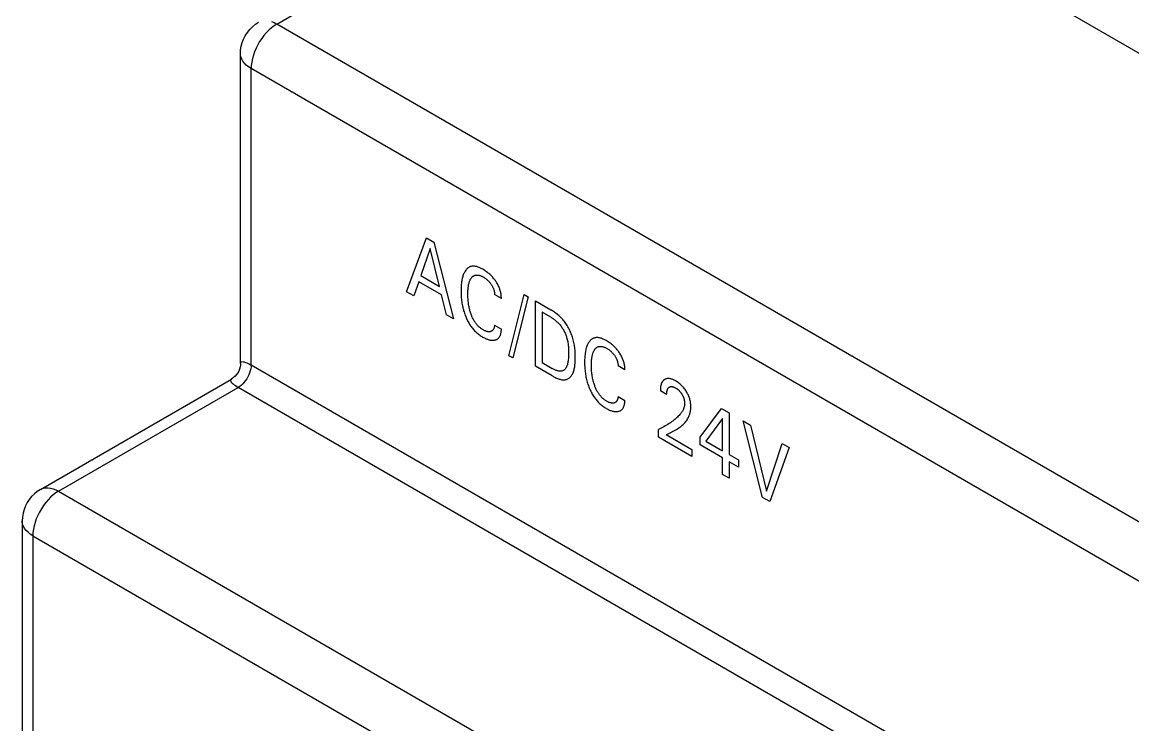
# Model space of a CAD drawing. Extents: x 0 to 420, y 0 to 297.
# Drawn here: x 164.56 to 195.14, y 177.82 to 197.16 of the extents above; entities that cross this region are included whole.
import ezdxf

# ---------------------------------------------------------------- set-up
doc = ezdxf.new("R2010")
doc.units = 0
doc.header["$LTSCALE"] = 23.1
doc.layers.add('40000_ISO', color=7, linetype='CONTINUOUS')

msp = doc.modelspace()

# ---------------------------------------------------------------- linework, layer by layer
at = {"layer": '40000_ISO', "color": 7, "linetype": 'CONTINUOUS'}
for p, q in [((171.572, 197.107), (182.744, 203.557)), ((231.888, 175.184), (182.744, 203.557)), ((170.761, 196.875), (170.827, 196.958)), ((170.827, 196.958), (170.902, 197.033)), ((170.902, 197.033), (170.985, 197.1)), ((170.985, 197.1), (171.072, 197.156)), ((171.354, 196.941), (171.284, 196.87)), ((171.425, 197.004), (171.354, 196.941)), ((171.425, 197.174), (171.498, 197.145)), ((171.498, 197.059), (171.425, 197.004)), ((171.498, 197.145), (171.572, 197.107)), ((171.572, 197.107), (171.498, 197.059)), ((220.716, 168.734), (171.572, 197.107)), ((170.62, 196.595), (170.656, 196.692)), ((170.656, 196.692), (170.704, 196.786)), ((170.704, 196.786), (170.761, 196.875)), ((171.156, 196.711), (171.099, 196.624)), ((171.218, 196.793), (171.156, 196.711)), ((171.284, 196.87), (171.218, 196.793)), ((170.572, 196.29), (170.577, 196.392)), ((170.577, 196.392), (170.593, 196.494)), ((170.593, 196.494), (170.62, 196.595)), ((170.96, 196.345), (170.926, 196.249)), ((171, 196.44), (170.96, 196.345)), ((171.047, 196.533), (171, 196.44)), ((171.099, 196.624), (171.047, 196.533)), ((170.573, 196.26), (170.572, 196.29)), ((170.572, 187.765), (170.572, 196.29)), ((170.584, 196.2), (170.573, 196.26)), ((170.606, 196.141), (170.584, 196.2)), ((170.638, 196.083), (170.606, 196.141)), ((170.681, 196.028), (170.638, 196.083)), ((170.733, 195.976), (170.681, 196.028)), ((170.88, 196.061), (170.869, 195.969)), ((170.9, 196.154), (170.88, 196.061)), ((170.926, 196.249), (170.9, 196.154)), ((170.795, 195.927), (170.733, 195.976)), ((170.865, 195.882), (170.795, 195.927)), ((170.869, 195.969), (170.865, 195.882)), ((170.865, 187.717), (170.865, 195.882)), ((220.009, 167.509), (170.865, 195.882)), ((175.143, 189.738), (175.692, 191.217)), ((175.692, 191.217), (175.893, 191.101)), ((175.793, 190.927), (175.537, 190.182)), ((176.05, 189.886), (175.793, 190.927)), ((175.893, 191.101), (176.442, 188.988)), ((176.717, 190.227), (176.708, 190.205)), ((176.727, 190.249), (176.717, 190.227)), ((176.737, 190.27), (176.727, 190.249)), ((176.748, 190.289), (176.737, 190.27)), ((176.76, 190.308), (176.748, 190.289)), ((176.773, 190.327), (176.76, 190.308)), ((176.786, 190.344), (176.773, 190.327)), ((176.799, 190.358), (176.786, 190.344)), ((176.812, 190.371), (176.799, 190.358)), ((176.826, 190.383), (176.812, 190.371)), ((176.841, 190.395), (176.826, 190.383)), ((176.856, 190.405), (176.841, 190.395)), ((176.872, 190.414), (176.856, 190.405)), ((176.889, 190.422), (176.872, 190.414)), ((176.907, 190.428), (176.889, 190.422)), ((176.924, 190.433), (176.907, 190.428)), ((176.942, 190.437), (176.924, 190.433)), ((176.96, 190.439), (176.942, 190.437)), ((176.979, 190.44), (176.96, 190.439)), ((176.999, 190.44), (176.979, 190.44)), ((177.019, 190.439), (176.999, 190.44)), ((177.039, 190.436), (177.019, 190.439)), ((177.059, 190.433), (177.039, 190.436)), ((177.079, 190.428), (177.059, 190.433)), ((177.099, 190.422), (177.079, 190.428)), ((177.12, 190.415), (177.099, 190.422)), ((177.14, 190.408), (177.12, 190.415)), ((177.161, 190.399), (177.14, 190.408)), ((177.182, 190.389), (177.161, 190.399)), ((177.202, 190.379), (177.182, 190.389)), ((177.223, 190.368), (177.202, 190.379)), ((177.244, 190.357), (177.223, 190.368)), ((177.27, 190.341), (177.244, 190.357)), ((177.297, 190.324), (177.27, 190.341)), ((177.323, 190.307), (177.297, 190.324)), ((177.349, 190.288), (177.323, 190.307)), ((177.375, 190.268), (177.349, 190.288)), ((177.395, 190.253), (177.375, 190.268)), ((177.414, 190.236), (177.395, 190.253)), ((177.434, 190.219), (177.414, 190.236)), ((177.453, 190.201), (177.434, 190.219)), ((175.479, 190.012), (175.346, 189.621)), ((176.108, 189.649), (175.479, 190.012)), ((175.537, 190.182), (176.05, 189.886)), ((176.653, 189.941), (176.651, 189.906)), ((176.657, 189.976), (176.653, 189.941)), ((176.661, 190.01), (176.657, 189.976)), ((176.666, 190.04), (176.661, 190.01)), ((176.671, 190.069), (176.666, 190.04)), ((176.677, 190.098), (176.671, 190.069)), ((176.684, 190.126), (176.677, 190.098)), ((176.691, 190.153), (176.684, 190.126)), ((176.699, 190.179), (176.691, 190.153)), ((176.708, 190.205), (176.699, 190.179)), ((176.847, 189.89), (176.851, 189.911)), ((176.851, 189.911), (176.855, 189.933)), ((176.855, 189.933), (176.859, 189.954)), ((176.859, 189.954), (176.865, 189.974)), ((176.865, 189.974), (176.87, 189.994)), ((176.87, 189.994), (176.876, 190.014)), ((176.876, 190.014), (176.882, 190.028)), ((176.882, 190.028), (176.887, 190.043)), ((176.887, 190.043), (176.893, 190.057)), ((176.893, 190.057), (176.9, 190.07)), ((176.9, 190.07), (176.907, 190.083)), ((176.907, 190.083), (176.914, 190.096)), ((176.914, 190.096), (176.922, 190.108)), ((176.922, 190.108), (176.93, 190.119)), ((176.93, 190.119), (176.938, 190.129)), ((176.938, 190.129), (176.947, 190.138)), ((176.947, 190.138), (176.955, 190.147)), ((176.955, 190.147), (176.964, 190.156)), ((176.964, 190.156), (176.974, 190.163)), ((176.974, 190.163), (176.984, 190.17)), ((176.984, 190.17), (176.994, 190.176)), ((176.994, 190.176), (177.005, 190.182)), ((177.005, 190.182), (177.017, 190.187)), ((177.017, 190.187), (177.028, 190.19)), ((177.028, 190.19), (177.039, 190.193)), ((177.039, 190.193), (177.051, 190.195)), ((177.051, 190.195), (177.063, 190.197)), ((177.063, 190.197), (177.075, 190.198)), ((177.075, 190.198), (177.088, 190.198)), ((177.088, 190.198), (177.101, 190.197)), ((177.101, 190.197), (177.114, 190.195)), ((177.114, 190.195), (177.127, 190.193)), ((177.127, 190.193), (177.142, 190.19)), ((177.142, 190.19), (177.157, 190.186)), ((177.157, 190.186), (177.172, 190.181)), ((177.172, 190.181), (177.187, 190.175)), ((177.187, 190.175), (177.202, 190.169)), ((177.202, 190.169), (177.217, 190.162)), ((177.217, 190.162), (177.232, 190.155)), ((177.232, 190.155), (177.248, 190.147)), ((177.248, 190.147), (177.263, 190.138)), ((177.263, 190.138), (177.279, 190.129)), ((177.279, 190.129), (177.294, 190.119)), ((177.294, 190.119), (177.309, 190.109)), ((177.309, 190.109), (177.325, 190.098)), ((177.325, 190.098), (177.34, 190.086)), ((177.34, 190.086), (177.354, 190.075)), ((177.354, 190.075), (177.368, 190.063)), ((177.368, 190.063), (177.382, 190.05)), ((177.382, 190.05), (177.395, 190.037)), ((177.395, 190.037), (177.408, 190.024)), ((177.408, 190.024), (177.421, 190.01)), ((177.421, 190.01), (177.433, 189.996)), ((177.433, 189.996), (177.445, 189.982)), ((177.445, 189.982), (177.457, 189.967)), ((177.472, 190.183), (177.453, 190.201)), ((177.457, 189.967), (177.468, 189.951)), ((177.468, 189.951), (177.477, 189.938)), ((177.491, 190.164), (177.472, 190.183)), ((177.477, 189.938), (177.485, 189.925)), ((177.485, 189.925), (177.494, 189.912)), ((177.508, 190.145), (177.491, 190.164)), ((177.494, 189.912), (177.502, 189.899)), ((177.525, 190.126), (177.508, 190.145)), ((177.542, 190.106), (177.525, 190.126)), ((177.558, 190.086), (177.542, 190.106)), ((177.574, 190.065), (177.558, 190.086)), ((177.59, 190.044), (177.574, 190.065)), ((177.605, 190.022), (177.59, 190.044)), ((177.619, 190), (177.605, 190.022)), ((177.633, 189.978), (177.619, 190)), ((177.646, 189.955), (177.633, 189.978)), ((177.659, 189.932), (177.646, 189.955)), ((177.671, 189.909), (177.659, 189.932)), ((177.682, 189.886), (177.671, 189.909)), ((175.346, 189.621), (175.143, 189.738)), ((176.243, 189.103), (176.108, 189.649)), ((176.647, 189.834), (176.646, 189.797)), ((176.646, 189.797), (176.646, 189.76)), ((176.646, 189.76), (176.646, 189.723)), ((176.646, 189.723), (176.647, 189.685)), ((176.648, 189.87), (176.647, 189.834)), ((176.647, 189.685), (176.648, 189.648)), ((176.651, 189.906), (176.648, 189.87)), ((176.648, 189.648), (176.651, 189.61)), ((176.651, 189.61), (176.653, 189.571)), ((176.834, 189.712), (176.835, 189.742)), ((176.834, 189.681), (176.834, 189.712)), ((176.834, 189.648), (176.834, 189.681)), ((176.834, 189.614), (176.834, 189.648)), ((176.836, 189.58), (176.834, 189.614)), ((176.835, 189.742), (176.836, 189.772)), ((176.836, 189.772), (176.838, 189.802)), ((176.838, 189.802), (176.84, 189.832)), ((176.84, 189.832), (176.842, 189.85)), ((176.842, 189.85), (176.844, 189.868)), ((176.844, 189.868), (176.847, 189.89)), ((177.502, 189.899), (177.509, 189.885)), ((177.509, 189.885), (177.516, 189.871)), ((177.516, 189.871), (177.523, 189.857)), ((177.523, 189.857), (177.529, 189.843)), ((177.529, 189.843), (177.535, 189.829)), ((177.535, 189.829), (177.54, 189.815)), ((177.54, 189.815), (177.545, 189.801)), ((177.545, 189.801), (177.549, 189.787)), ((177.549, 189.787), (177.553, 189.773)), ((177.553, 189.773), (177.556, 189.759)), ((177.556, 189.759), (177.559, 189.744)), ((177.559, 189.744), (177.562, 189.729)), ((177.562, 189.729), (177.564, 189.714)), ((177.564, 189.714), (177.566, 189.7)), ((177.566, 189.7), (177.567, 189.686)), ((177.567, 189.686), (177.567, 189.672)), ((177.567, 189.672), (177.567, 189.658)), ((177.755, 189.55), (177.567, 189.658)), ((177.692, 189.862), (177.682, 189.886)), ((177.701, 189.839), (177.692, 189.862)), ((177.71, 189.815), (177.701, 189.839)), ((177.718, 189.792), (177.71, 189.815)), ((177.725, 189.768), (177.718, 189.792)), ((177.731, 189.745), (177.725, 189.768)), ((177.737, 189.721), (177.731, 189.745)), ((177.742, 189.696), (177.737, 189.721)), ((177.746, 189.67), (177.742, 189.696)), ((177.75, 189.645), (177.746, 189.67)), ((177.753, 189.621), (177.75, 189.645)), ((177.754, 189.597), (177.753, 189.621)), ((177.959, 187.977), (178.385, 189.662)), ((178.385, 189.662), (178.493, 189.6)), ((176.653, 189.571), (176.657, 189.532)), ((176.657, 189.532), (176.661, 189.493)), ((176.661, 189.493), (176.666, 189.459)), ((176.666, 189.459), (176.671, 189.424)), ((176.671, 189.424), (176.677, 189.389)), ((176.677, 189.389), (176.684, 189.354)), ((176.684, 189.354), (176.691, 189.318)), ((176.691, 189.318), (176.699, 189.283)), ((176.838, 189.546), (176.836, 189.58)), ((176.84, 189.511), (176.838, 189.546)), ((176.843, 189.476), (176.84, 189.511)), ((176.847, 189.445), (176.843, 189.476)), ((176.851, 189.414), (176.847, 189.445)), ((176.855, 189.383), (176.851, 189.414)), ((176.861, 189.352), (176.855, 189.383)), ((176.866, 189.32), (176.861, 189.352)), ((176.873, 189.288), (176.866, 189.32)), ((177.755, 189.573), (177.754, 189.597)), ((177.755, 189.55), (177.755, 189.573)), ((178.493, 189.6), (178.067, 187.915)), ((178.694, 187.688), (178.694, 189.484)), ((178.694, 189.484), (179.118, 189.239)), ((176.442, 188.988), (176.243, 189.103)), ((176.699, 189.283), (176.709, 189.247)), ((176.709, 189.247), (176.717, 189.215)), ((176.717, 189.215), (176.727, 189.182)), ((176.727, 189.182), (176.737, 189.15)), ((176.737, 189.15), (176.749, 189.117)), ((176.749, 189.117), (176.761, 189.085)), ((176.761, 189.085), (176.773, 189.053)), ((176.773, 189.053), (176.787, 189.02)), ((176.787, 189.02), (176.8, 188.992)), ((176.8, 188.992), (176.813, 188.964)), ((176.879, 189.264), (176.873, 189.288)), ((176.885, 189.239), (176.879, 189.264)), ((176.891, 189.215), (176.885, 189.239)), ((176.898, 189.19), (176.891, 189.215)), ((176.906, 189.166), (176.898, 189.19)), ((176.914, 189.141), (176.906, 189.166)), ((176.923, 189.116), (176.914, 189.141)), ((176.93, 189.096), (176.923, 189.116)), ((176.938, 189.075), (176.93, 189.096)), ((176.947, 189.055), (176.938, 189.075)), ((176.956, 189.035), (176.947, 189.055)), ((176.965, 189.015), (176.956, 189.035)), ((176.975, 188.995), (176.965, 189.015)), ((176.985, 188.975), (176.975, 188.995)), ((178.877, 189.175), (178.877, 187.786)), ((179.118, 189.036), (178.877, 189.175)), ((179.142, 189.225), (179.118, 189.239)), ((179.118, 189.036), (179.136, 189.025)), ((179.136, 189.025), (179.155, 189.013)), ((179.166, 189.21), (179.142, 189.225)), ((179.155, 189.013), (179.174, 189.001)), ((179.19, 189.195), (179.166, 189.21)), ((179.174, 189.001), (179.193, 188.988)), ((179.215, 189.178), (179.19, 189.195)), ((179.239, 189.161), (179.215, 189.178)), ((179.263, 189.143), (179.239, 189.161)), ((179.288, 189.125), (179.263, 189.143)), ((179.312, 189.105), (179.288, 189.125)), ((179.335, 189.085), (179.312, 189.105)), ((179.359, 189.064), (179.335, 189.085)), ((179.382, 189.042), (179.359, 189.064)), ((179.405, 189.02), (179.382, 189.042)), ((179.427, 188.996), (179.405, 189.02)), ((179.449, 188.972), (179.427, 188.996)), ((176.813, 188.964), (176.827, 188.936)), ((176.827, 188.936), (176.842, 188.909)), ((176.842, 188.909), (176.857, 188.881)), ((176.857, 188.881), (176.873, 188.855)), ((176.873, 188.855), (176.89, 188.828)), ((176.89, 188.828), (176.907, 188.803)), ((176.907, 188.803), (176.924, 188.778)), ((176.924, 188.778), (176.942, 188.754)), ((176.942, 188.754), (176.961, 188.731)), ((176.961, 188.731), (176.98, 188.708)), ((176.98, 188.708), (176.999, 188.686)), ((176.996, 188.955), (176.985, 188.975)), ((177.008, 188.936), (176.996, 188.955)), ((176.999, 188.686), (177.019, 188.665)), ((177.02, 188.916), (177.008, 188.936)), ((177.033, 188.897), (177.02, 188.916)), ((177.046, 188.878), (177.033, 188.897)), ((177.06, 188.86), (177.046, 188.878)), ((177.074, 188.842), (177.06, 188.86)), ((177.088, 188.825), (177.074, 188.842)), ((177.103, 188.809), (177.088, 188.825)), ((177.118, 188.793), (177.103, 188.809)), ((177.133, 188.779), (177.118, 188.793)), ((177.148, 188.765), (177.133, 188.779)), ((177.163, 188.752), (177.148, 188.765)), ((177.178, 188.74), (177.163, 188.752)), ((177.193, 188.728), (177.178, 188.74)), ((177.208, 188.717), (177.193, 188.728)), ((177.224, 188.707), (177.208, 188.717)), ((177.239, 188.697), (177.224, 188.707)), ((177.254, 188.688), (177.239, 188.697)), ((177.27, 188.679), (177.254, 188.688)), ((177.527, 188.688), (177.52, 188.68)), ((177.533, 188.698), (177.527, 188.688)), ((177.539, 188.708), (177.533, 188.698)), ((177.544, 188.718), (177.539, 188.708)), ((177.549, 188.73), (177.544, 188.718)), ((177.554, 188.742), (177.549, 188.73)), ((177.558, 188.756), (177.554, 188.742)), ((177.561, 188.77), (177.558, 188.756)), ((177.564, 188.784), (177.561, 188.77)), ((177.566, 188.799), (177.564, 188.784)), ((177.567, 188.814), (177.566, 188.799)), ((177.567, 188.814), (177.755, 188.706)), ((177.755, 188.684), (177.755, 188.706)), ((179.193, 188.988), (179.212, 188.974)), ((179.212, 188.974), (179.231, 188.96)), ((179.231, 188.96), (179.25, 188.945)), ((179.25, 188.945), (179.268, 188.93)), ((179.268, 188.93), (179.287, 188.913)), ((179.287, 188.913), (179.305, 188.897)), ((179.305, 188.897), (179.323, 188.879)), ((179.323, 188.879), (179.34, 188.861)), ((179.34, 188.861), (179.357, 188.842)), ((179.357, 188.842), (179.374, 188.822)), ((179.374, 188.822), (179.39, 188.802)), ((179.39, 188.802), (179.405, 188.782)), ((179.405, 188.782), (179.42, 188.76)), ((179.42, 188.76), (179.434, 188.739)), ((179.434, 188.739), (179.448, 188.716)), ((179.448, 188.716), (179.461, 188.694)), ((179.471, 188.947), (179.449, 188.972)), ((179.461, 188.694), (179.474, 188.671)), ((179.492, 188.921), (179.471, 188.947)), ((179.513, 188.893), (179.492, 188.921)), ((179.533, 188.864), (179.513, 188.893)), ((179.552, 188.835), (179.533, 188.864)), ((179.571, 188.805), (179.552, 188.835)), ((179.589, 188.774), (179.571, 188.805)), ((179.607, 188.743), (179.589, 188.774)), ((179.623, 188.711), (179.607, 188.743)), ((179.639, 188.679), (179.623, 188.711)), ((177.019, 188.665), (177.039, 188.645)), ((177.039, 188.645), (177.059, 188.625)), ((177.059, 188.625), (177.082, 188.605)), ((177.082, 188.605), (177.105, 188.586)), ((177.105, 188.586), (177.128, 188.567)), ((177.128, 188.567), (177.151, 188.55)), ((177.151, 188.55), (177.174, 188.533)), ((177.174, 188.533), (177.197, 188.518)), ((177.197, 188.518), (177.221, 188.503)), ((177.221, 188.503), (177.244, 188.489)), ((177.244, 188.489), (177.265, 188.477)), ((177.265, 188.477), (177.287, 188.466)), ((177.286, 188.671), (177.27, 188.679)), ((177.301, 188.664), (177.286, 188.671)), ((177.287, 188.466), (177.308, 188.455)), ((177.316, 188.657), (177.301, 188.664)), ((177.308, 188.455), (177.329, 188.445)), ((177.332, 188.651), (177.316, 188.657)), ((177.329, 188.445), (177.351, 188.437)), ((177.346, 188.647), (177.332, 188.651)), ((177.359, 188.643), (177.346, 188.647)), ((177.351, 188.437), (177.372, 188.429)), ((177.373, 188.64), (177.359, 188.643)), ((177.372, 188.429), (177.391, 188.422)), ((177.387, 188.637), (177.373, 188.64)), ((177.4, 188.636), (177.387, 188.637)), ((177.391, 188.422), (177.41, 188.416)), ((177.412, 188.635), (177.4, 188.636)), ((177.41, 188.416), (177.43, 188.411)), ((177.425, 188.635), (177.412, 188.635)), ((177.437, 188.636), (177.425, 188.635)), ((177.43, 188.411), (177.448, 188.407)), ((177.448, 188.638), (177.437, 188.636)), ((177.459, 188.641), (177.448, 188.638)), ((177.448, 188.407), (177.467, 188.404)), ((177.469, 188.644), (177.459, 188.641)), ((177.467, 188.404), (177.486, 188.402)), ((177.479, 188.648), (177.469, 188.644)), ((177.488, 188.653), (177.479, 188.648)), ((177.486, 188.402), (177.503, 188.401)), ((177.497, 188.659), (177.488, 188.653)), ((177.505, 188.665), (177.497, 188.659)), ((177.503, 188.401), (177.52, 188.401)), ((177.513, 188.672), (177.505, 188.665)), ((177.52, 188.68), (177.513, 188.672)), ((177.52, 188.401), (177.537, 188.402)), ((177.537, 188.402), (177.554, 188.404)), ((177.554, 188.404), (177.57, 188.407)), ((177.57, 188.407), (177.585, 188.41)), ((177.585, 188.41), (177.6, 188.415)), ((177.6, 188.415), (177.614, 188.42)), ((177.614, 188.42), (177.628, 188.427)), ((177.628, 188.427), (177.641, 188.434)), ((177.641, 188.434), (177.654, 188.443)), ((177.654, 188.443), (177.666, 188.452)), ((177.666, 188.452), (177.677, 188.463)), ((177.677, 188.463), (177.687, 188.474)), ((177.687, 188.474), (177.697, 188.487)), ((177.697, 188.487), (177.706, 188.5)), ((177.706, 188.5), (177.714, 188.514)), ((177.714, 188.514), (177.721, 188.529)), ((177.721, 188.529), (177.728, 188.545)), ((177.728, 188.545), (177.734, 188.561)), ((177.734, 188.561), (177.739, 188.58)), ((177.739, 188.58), (177.744, 188.599)), ((177.744, 188.599), (177.748, 188.62)), ((177.748, 188.62), (177.751, 188.64)), ((177.751, 188.64), (177.753, 188.662)), ((177.753, 188.662), (177.755, 188.684)), ((179.474, 188.671), (179.486, 188.647)), ((179.486, 188.647), (179.497, 188.623)), ((179.497, 188.623), (179.508, 188.6)), ((179.508, 188.6), (179.519, 188.576)), ((179.519, 188.576), (179.528, 188.551)), ((179.528, 188.551), (179.537, 188.527)), ((179.537, 188.527), (179.546, 188.503)), ((179.546, 188.503), (179.553, 188.479)), ((179.553, 188.479), (179.562, 188.45)), ((179.562, 188.45), (179.57, 188.421)), ((179.57, 188.421), (179.576, 188.393)), ((179.576, 188.393), (179.582, 188.364)), ((179.654, 188.646), (179.639, 188.679)), ((179.668, 188.614), (179.654, 188.646)), ((179.681, 188.581), (179.668, 188.614)), ((179.694, 188.548), (179.681, 188.581)), ((179.705, 188.516), (179.694, 188.548)), ((179.716, 188.483), (179.705, 188.516)), ((179.727, 188.447), (179.716, 188.483)), ((179.737, 188.41), (179.727, 188.447)), ((179.746, 188.374), (179.737, 188.41)), ((180.188, 188.379), (180.175, 188.362)), ((180.201, 188.394), (180.188, 188.379)), ((180.214, 188.407), (180.201, 188.394)), ((180.228, 188.419), (180.214, 188.407)), ((180.243, 188.431), (180.228, 188.419)), ((180.258, 188.441), (180.243, 188.431)), ((180.274, 188.45), (180.258, 188.441)), ((180.291, 188.458), (180.274, 188.45)), ((180.309, 188.464), (180.291, 188.458)), ((180.326, 188.469), (180.309, 188.464)), ((180.344, 188.473), (180.326, 188.469)), ((180.362, 188.475), (180.344, 188.473)), ((180.381, 188.476), (180.362, 188.475)), ((180.401, 188.476), (180.381, 188.476)), ((180.421, 188.475), (180.401, 188.476)), ((180.441, 188.472), (180.421, 188.475)), ((180.461, 188.468), (180.441, 188.472)), ((180.481, 188.464), (180.461, 188.468)), ((180.501, 188.458), (180.481, 188.464)), ((180.522, 188.451), (180.501, 188.458)), ((180.542, 188.443), (180.522, 188.451)), ((180.563, 188.435), (180.542, 188.443)), ((180.584, 188.425), (180.563, 188.435)), ((180.604, 188.415), (180.584, 188.425)), ((180.625, 188.404), (180.604, 188.415)), ((180.646, 188.393), (180.625, 188.404)), ((180.672, 188.377), (180.646, 188.393)), ((179.582, 188.364), (179.588, 188.336)), ((179.588, 188.336), (179.592, 188.308)), ((179.592, 188.308), (179.596, 188.281)), ((179.596, 188.281), (179.599, 188.253)), ((179.599, 188.253), (179.602, 188.226)), ((179.602, 188.226), (179.604, 188.199)), ((179.604, 188.199), (179.605, 188.172)), ((179.605, 188.172), (179.607, 188.145)), ((179.607, 188.145), (179.607, 188.119)), ((179.607, 188.119), (179.608, 188.092)), ((179.608, 188.092), (179.608, 188.066)), ((179.754, 188.338), (179.746, 188.374)), ((179.761, 188.303), (179.754, 188.338)), ((179.767, 188.267), (179.761, 188.303)), ((179.772, 188.232), (179.767, 188.267)), ((179.777, 188.198), (179.772, 188.232)), ((179.781, 188.163), (179.777, 188.198)), ((179.784, 188.129), (179.781, 188.163)), ((179.786, 188.094), (179.784, 188.129)), ((179.788, 188.06), (179.786, 188.094)), ((180.068, 188.076), (180.063, 188.046)), ((180.073, 188.105), (180.068, 188.076)), ((180.079, 188.134), (180.073, 188.105)), ((180.086, 188.161), (180.079, 188.134)), ((180.093, 188.189), (180.086, 188.161)), ((180.101, 188.215), (180.093, 188.189)), ((180.11, 188.241), (180.101, 188.215)), ((180.119, 188.263), (180.11, 188.241)), ((180.129, 188.285), (180.119, 188.263)), ((180.139, 188.305), (180.129, 188.285)), ((180.15, 188.325), (180.139, 188.305)), ((180.162, 188.344), (180.15, 188.325)), ((180.175, 188.362), (180.162, 188.344)), ((180.284, 188.064), (180.289, 188.079)), ((180.289, 188.079), (180.295, 188.092)), ((180.295, 188.092), (180.302, 188.106)), ((180.302, 188.106), (180.309, 188.119)), ((180.309, 188.119), (180.316, 188.131)), ((180.316, 188.131), (180.324, 188.143)), ((180.324, 188.143), (180.332, 188.155)), ((180.332, 188.155), (180.34, 188.165)), ((180.34, 188.165), (180.349, 188.174)), ((180.349, 188.174), (180.357, 188.183)), ((180.357, 188.183), (180.366, 188.191)), ((180.366, 188.191), (180.376, 188.199)), ((180.376, 188.199), (180.386, 188.206)), ((180.386, 188.206), (180.396, 188.212)), ((180.396, 188.212), (180.407, 188.218)), ((180.407, 188.218), (180.418, 188.223)), ((180.418, 188.223), (180.43, 188.226)), ((180.43, 188.226), (180.441, 188.229)), ((180.441, 188.229), (180.453, 188.231)), ((180.453, 188.231), (180.465, 188.233)), ((180.465, 188.233), (180.477, 188.233)), ((180.477, 188.233), (180.49, 188.233)), ((180.49, 188.233), (180.503, 188.233)), ((180.503, 188.233), (180.516, 188.231)), ((180.516, 188.231), (180.529, 188.229)), ((180.529, 188.229), (180.544, 188.226)), ((180.544, 188.226), (180.559, 188.222)), ((180.559, 188.222), (180.574, 188.217)), ((180.574, 188.217), (180.589, 188.211)), ((180.589, 188.211), (180.604, 188.205)), ((180.604, 188.205), (180.619, 188.198)), ((180.619, 188.198), (180.634, 188.191)), ((180.634, 188.191), (180.65, 188.183)), ((180.65, 188.183), (180.665, 188.174)), ((180.665, 188.174), (180.681, 188.165)), ((180.699, 188.36), (180.672, 188.377)), ((180.681, 188.165), (180.696, 188.155)), ((180.696, 188.155), (180.711, 188.145)), ((180.725, 188.343), (180.699, 188.36)), ((180.711, 188.145), (180.727, 188.134)), ((180.751, 188.324), (180.725, 188.343)), ((180.727, 188.134), (180.742, 188.122)), ((180.742, 188.122), (180.756, 188.111)), ((180.777, 188.304), (180.751, 188.324)), ((180.756, 188.111), (180.77, 188.099)), ((180.77, 188.099), (180.784, 188.086)), ((180.797, 188.289), (180.777, 188.304)), ((180.784, 188.086), (180.797, 188.073)), ((180.816, 188.272), (180.797, 188.289)), ((180.797, 188.073), (180.81, 188.06)), ((180.836, 188.255), (180.816, 188.272)), ((180.855, 188.237), (180.836, 188.255)), ((180.874, 188.219), (180.855, 188.237)), ((180.893, 188.2), (180.874, 188.219)), ((180.91, 188.181), (180.893, 188.2)), ((180.927, 188.162), (180.91, 188.181)), ((180.944, 188.142), (180.927, 188.162)), ((180.96, 188.122), (180.944, 188.142)), ((180.976, 188.101), (180.96, 188.122)), ((180.992, 188.079), (180.976, 188.101)), ((181.007, 188.058), (180.992, 188.079)), ((170.572, 187.766), (170.57, 187.724)), ((170.572, 187.767), (170.573, 187.778)), ((170.573, 187.778), (170.581, 187.798)), ((170.581, 187.798), (170.597, 187.809)), ((170.597, 187.809), (170.619, 187.813)), ((170.619, 187.813), (170.645, 187.811)), ((170.645, 187.811), (170.675, 187.805)), ((170.675, 187.805), (170.708, 187.794)), ((170.708, 187.794), (170.744, 187.779)), ((170.744, 187.779), (170.782, 187.762)), ((178.067, 187.915), (177.959, 187.977)), ((178.877, 187.786), (179.155, 187.625)), ((179.585, 187.784), (179.579, 187.759)), ((179.59, 187.81), (179.585, 187.784)), ((179.594, 187.836), (179.59, 187.81)), ((179.597, 187.863), (179.594, 187.836)), ((179.601, 187.896), (179.597, 187.863)), ((179.603, 187.929), (179.601, 187.896)), ((179.605, 187.963), (179.603, 187.929)), ((179.607, 187.997), (179.605, 187.963)), ((179.608, 188.031), (179.607, 187.997)), ((179.608, 188.066), (179.608, 188.031)), ((179.785, 187.763), (179.787, 187.795)), ((179.787, 187.795), (179.789, 187.828)), ((179.789, 188.027), (179.788, 188.06)), ((179.79, 187.993), (179.789, 188.027)), ((179.789, 187.828), (179.79, 187.86)), ((179.791, 187.96), (179.79, 187.993)), ((179.79, 187.86), (179.791, 187.893)), ((179.791, 187.926), (179.791, 187.96)), ((179.791, 187.893), (179.791, 187.926)), ((180.049, 187.87), (180.048, 187.833)), ((180.048, 187.833), (180.048, 187.796)), ((180.048, 187.796), (180.048, 187.759)), ((180.05, 187.906), (180.049, 187.87)), ((180.053, 187.942), (180.05, 187.906)), ((180.055, 187.977), (180.053, 187.942)), ((180.059, 188.012), (180.055, 187.977)), ((180.063, 188.046), (180.059, 188.012)), ((180.236, 187.748), (180.237, 187.778)), ((180.237, 187.778), (180.238, 187.808)), ((180.238, 187.808), (180.24, 187.838)), ((180.24, 187.838), (180.242, 187.867)), ((180.242, 187.867), (180.244, 187.886)), ((180.244, 187.886), (180.246, 187.904)), ((180.246, 187.904), (180.249, 187.926)), ((180.249, 187.926), (180.253, 187.947)), ((180.253, 187.947), (180.257, 187.969)), ((180.257, 187.969), (180.261, 187.99)), ((180.261, 187.99), (180.267, 188.01)), ((180.267, 188.01), (180.272, 188.03)), ((180.272, 188.03), (180.278, 188.05)), ((180.278, 188.05), (180.284, 188.064)), ((180.81, 188.06), (180.823, 188.046)), ((180.823, 188.046), (180.835, 188.032)), ((180.835, 188.032), (180.847, 188.018)), ((180.847, 188.018), (180.859, 188.003)), ((180.859, 188.003), (180.87, 187.987)), ((180.87, 187.987), (180.879, 187.974)), ((180.879, 187.974), (180.887, 187.961)), ((180.887, 187.961), (180.896, 187.948)), ((180.896, 187.948), (180.904, 187.934)), ((180.904, 187.934), (180.911, 187.921)), ((180.911, 187.921), (180.918, 187.907)), ((180.918, 187.907), (180.925, 187.893)), ((180.925, 187.893), (180.931, 187.879)), ((180.931, 187.879), (180.937, 187.865)), ((180.937, 187.865), (180.942, 187.851)), ((180.942, 187.851), (180.947, 187.837)), ((180.947, 187.837), (180.951, 187.823)), ((180.951, 187.823), (180.955, 187.809)), ((180.955, 187.809), (180.958, 187.795)), ((180.958, 187.795), (180.961, 187.78)), ((180.961, 187.78), (180.964, 187.765)), ((181.021, 188.036), (181.007, 188.058)), ((181.035, 188.014), (181.021, 188.036)), ((181.048, 187.991), (181.035, 188.014)), ((181.061, 187.968), (181.048, 187.991)), ((181.073, 187.945), (181.061, 187.968)), ((181.084, 187.922), (181.073, 187.945)), ((181.094, 187.898), (181.084, 187.922)), ((181.103, 187.875), (181.094, 187.898)), ((181.112, 187.851), (181.103, 187.875)), ((181.12, 187.828), (181.112, 187.851)), ((181.127, 187.804), (181.12, 187.828)), ((181.133, 187.781), (181.127, 187.804)), ((181.139, 187.757), (181.133, 187.781)), ((170.497, 187.504), (170.464, 187.456)), ((170.525, 187.555), (170.497, 187.504)), ((170.547, 187.609), (170.525, 187.555)), ((170.562, 187.666), (170.547, 187.609)), ((170.57, 187.724), (170.562, 187.666)), ((170.782, 187.762), (170.822, 187.741)), ((170.824, 187.504), (170.802, 187.449)), ((170.822, 187.741), (170.865, 187.717)), ((170.842, 187.559), (170.824, 187.504)), ((170.855, 187.613), (170.842, 187.559)), ((170.862, 187.666), (170.855, 187.613)), ((170.865, 187.717), (170.862, 187.666)), ((220.009, 159.344), (170.865, 187.717)), ((179.154, 187.422), (178.694, 187.688)), ((179.174, 187.615), (179.155, 187.625)), ((179.192, 187.605), (179.174, 187.615)), ((179.211, 187.595), (179.192, 187.605)), ((179.23, 187.587), (179.211, 187.595)), ((179.249, 187.579), (179.23, 187.587)), ((179.268, 187.571), (179.249, 187.579)), ((179.286, 187.565), (179.268, 187.571)), ((179.305, 187.56), (179.286, 187.565)), ((179.321, 187.556), (179.305, 187.56)), ((179.336, 187.553), (179.321, 187.556)), ((179.352, 187.551), (179.336, 187.553)), ((179.367, 187.55), (179.352, 187.551)), ((179.382, 187.55), (179.367, 187.55)), ((179.396, 187.55), (179.382, 187.55)), ((179.41, 187.552), (179.396, 187.55)), ((179.424, 187.555), (179.41, 187.552)), ((179.438, 187.559), (179.424, 187.555)), ((179.452, 187.565), (179.438, 187.559)), ((179.466, 187.571), (179.452, 187.565)), ((179.478, 187.579), (179.466, 187.571)), ((179.49, 187.589), (179.478, 187.579)), ((179.502, 187.599), (179.49, 187.589)), ((179.512, 187.61), (179.502, 187.599)), ((179.522, 187.622), (179.512, 187.61)), ((179.53, 187.635), (179.522, 187.622)), ((179.539, 187.649), (179.53, 187.635)), ((179.546, 187.663), (179.539, 187.649)), ((179.553, 187.679), (179.546, 187.663)), ((179.559, 187.694), (179.553, 187.679)), ((179.565, 187.711), (179.559, 187.694)), ((179.573, 187.734), (179.565, 187.711)), ((179.579, 187.759), (179.573, 187.734)), ((179.699, 187.446), (179.71, 187.464)), ((179.71, 187.464), (179.72, 187.483)), ((179.72, 187.483), (179.731, 187.507)), ((179.731, 187.507), (179.741, 187.532)), ((179.741, 187.532), (179.75, 187.558)), ((179.75, 187.558), (179.758, 187.585)), ((179.758, 187.585), (179.764, 187.613)), ((179.764, 187.613), (179.77, 187.642)), ((179.77, 187.642), (179.775, 187.671)), ((179.775, 187.671), (179.779, 187.701)), ((179.779, 187.701), (179.783, 187.732)), ((179.783, 187.732), (179.785, 187.763)), ((180.048, 187.759), (180.049, 187.721)), ((180.049, 187.721), (180.05, 187.684)), ((180.05, 187.684), (180.053, 187.646)), ((180.053, 187.646), (180.055, 187.607)), ((180.055, 187.607), (180.059, 187.568)), ((180.059, 187.568), (180.063, 187.529)), ((180.063, 187.529), (180.068, 187.495)), ((180.068, 187.495), (180.073, 187.46)), ((180.236, 187.717), (180.236, 187.748)), ((180.236, 187.683), (180.236, 187.717)), ((180.236, 187.65), (180.236, 187.683)), ((180.238, 187.616), (180.236, 187.65)), ((180.24, 187.582), (180.238, 187.616)), ((180.242, 187.547), (180.24, 187.582)), ((180.245, 187.512), (180.242, 187.547)), ((180.249, 187.481), (180.245, 187.512)), ((180.253, 187.45), (180.249, 187.481)), ((180.964, 187.765), (180.966, 187.75)), ((180.966, 187.75), (180.968, 187.736)), ((180.968, 187.736), (180.969, 187.722)), ((180.969, 187.722), (180.969, 187.708)), ((180.969, 187.708), (180.969, 187.694)), ((181.157, 187.586), (180.969, 187.694)), ((181.144, 187.732), (181.139, 187.757)), ((181.148, 187.706), (181.144, 187.732)), ((181.152, 187.681), (181.148, 187.706)), ((181.154, 187.657), (181.152, 187.681)), ((181.156, 187.632), (181.154, 187.657)), ((181.157, 187.609), (181.156, 187.632)), ((181.157, 187.586), (181.157, 187.609)), ((165.062, 184.296), (170.323, 187.334)), ((170.3, 187.31), (170.298, 187.291)), ((170.298, 187.291), (170.305, 187.27)), ((170.313, 187.327), (170.3, 187.31)), ((170.305, 187.27), (170.319, 187.248)), ((170.322, 187.333), (170.313, 187.327)), ((170.319, 187.248), (170.34, 187.225)), ((170.334, 187.34), (170.322, 187.333)), ((170.381, 187.374), (170.334, 187.34)), ((170.34, 187.225), (170.366, 187.202)), ((170.366, 187.202), (170.396, 187.178)), ((170.425, 187.412), (170.381, 187.374)), ((170.396, 187.178), (170.431, 187.154)), ((170.464, 187.456), (170.425, 187.412)), ((170.596, 187.165), (170.554, 187.132)), ((170.637, 187.203), (170.596, 187.165)), ((170.676, 187.246), (170.637, 187.203)), ((170.712, 187.293), (170.676, 187.246)), ((170.746, 187.343), (170.712, 187.293)), ((170.776, 187.395), (170.746, 187.343)), ((170.802, 187.449), (170.776, 187.395)), ((179.154, 187.422), (179.178, 187.409)), ((179.178, 187.409), (179.202, 187.395)), ((179.202, 187.395), (179.227, 187.383)), ((179.227, 187.383), (179.252, 187.371)), ((179.252, 187.371), (179.276, 187.36)), ((179.276, 187.36), (179.301, 187.35)), ((179.301, 187.35), (179.325, 187.341)), ((179.325, 187.341), (179.349, 187.333)), ((179.349, 187.333), (179.373, 187.327)), ((179.373, 187.327), (179.397, 187.321)), ((179.397, 187.321), (179.42, 187.317)), ((179.42, 187.317), (179.443, 187.314)), ((179.443, 187.314), (179.465, 187.313)), ((179.465, 187.313), (179.487, 187.313)), ((179.487, 187.313), (179.508, 187.315)), ((179.508, 187.315), (179.527, 187.318)), ((179.527, 187.318), (179.547, 187.323)), ((179.547, 187.323), (179.565, 187.33)), ((179.565, 187.33), (179.583, 187.338)), ((179.583, 187.338), (179.6, 187.347)), ((179.6, 187.347), (179.616, 187.358)), ((179.616, 187.358), (179.632, 187.369)), ((179.632, 187.369), (179.647, 187.382)), ((179.647, 187.382), (179.661, 187.397)), ((179.661, 187.397), (179.675, 187.412)), ((179.675, 187.412), (179.687, 187.428)), ((179.687, 187.428), (179.699, 187.446)), ((180.073, 187.46), (180.079, 187.425)), ((180.079, 187.425), (180.086, 187.39)), ((180.086, 187.39), (180.093, 187.354)), ((180.093, 187.354), (180.101, 187.319)), ((180.101, 187.319), (180.111, 187.283)), ((180.111, 187.283), (180.119, 187.25)), ((180.119, 187.25), (180.129, 187.218)), ((180.129, 187.218), (180.139, 187.186)), ((180.139, 187.186), (180.151, 187.153)), ((180.257, 187.419), (180.253, 187.45)), ((180.263, 187.387), (180.257, 187.419)), ((180.268, 187.356), (180.263, 187.387)), ((180.275, 187.324), (180.268, 187.356)), ((180.281, 187.3), (180.275, 187.324)), ((180.287, 187.275), (180.281, 187.3)), ((180.293, 187.251), (180.287, 187.275)), ((180.3, 187.226), (180.293, 187.251)), ((180.308, 187.202), (180.3, 187.226)), ((180.316, 187.177), (180.308, 187.202)), ((180.325, 187.152), (180.316, 187.177)), ((182.147, 187.156), (182.145, 187.144)), ((182.149, 187.166), (182.147, 187.156)), ((182.152, 187.176), (182.149, 187.166)), ((182.155, 187.185), (182.152, 187.176)), ((182.157, 187.194), (182.155, 187.185)), ((182.16, 187.203), (182.157, 187.194)), ((182.164, 187.212), (182.16, 187.203)), ((182.167, 187.221), (182.164, 187.212)), ((182.171, 187.229), (182.167, 187.221)), ((182.175, 187.237), (182.171, 187.229)), ((182.179, 187.245), (182.175, 187.237)), ((182.183, 187.253), (182.179, 187.245)), ((182.188, 187.26), (182.183, 187.253)), ((182.193, 187.268), (182.188, 187.26)), ((182.198, 187.275), (182.193, 187.268)), ((182.203, 187.282), (182.198, 187.275)), ((182.209, 187.288), (182.203, 187.282)), ((182.215, 187.294), (182.209, 187.288)), ((182.221, 187.3), (182.215, 187.294)), ((182.228, 187.306), (182.221, 187.3)), ((182.234, 187.311), (182.228, 187.306)), ((182.241, 187.316), (182.234, 187.311)), ((182.248, 187.321), (182.241, 187.316)), ((182.255, 187.325), (182.248, 187.321)), ((182.263, 187.329), (182.255, 187.325)), ((182.27, 187.333), (182.263, 187.329)), ((182.286, 187.339), (182.27, 187.333)), ((182.303, 187.344), (182.286, 187.339)), ((182.321, 187.347), (182.303, 187.344)), ((182.339, 187.349), (182.321, 187.347)), ((182.355, 187.349), (182.339, 187.349)), ((182.371, 187.348), (182.355, 187.349)), ((182.387, 187.346), (182.371, 187.348)), ((182.404, 187.343), (182.387, 187.346)), ((182.421, 187.339), (182.404, 187.343)), ((182.438, 187.334), (182.421, 187.339)), ((182.457, 187.328), (182.438, 187.334)), ((182.476, 187.321), (182.457, 187.328)), ((182.496, 187.312), (182.476, 187.321)), ((182.515, 187.303), (182.496, 187.312)), ((182.534, 187.293), (182.515, 187.303)), ((182.554, 187.282), (182.534, 187.293)), ((182.576, 187.269), (182.554, 187.282)), ((182.599, 187.254), (182.576, 187.269)), ((182.622, 187.239), (182.599, 187.254)), ((182.644, 187.222), (182.622, 187.239)), ((182.666, 187.205), (182.644, 187.222)), ((182.687, 187.187), (182.666, 187.205)), ((182.706, 187.169), (182.687, 187.187)), ((182.726, 187.151), (182.706, 187.169)), ((165.562, 184.247), (170.511, 187.104)), ((170.431, 187.154), (170.469, 187.13)), ((170.469, 187.13), (170.511, 187.104)), ((170.554, 187.132), (170.511, 187.104)), ((219.656, 158.732), (170.511, 187.104)), ((180.151, 187.153), (180.163, 187.121)), ((180.163, 187.121), (180.175, 187.088)), ((180.175, 187.088), (180.189, 187.056)), ((180.189, 187.056), (180.202, 187.028)), ((180.202, 187.028), (180.215, 187)), ((180.215, 187), (180.229, 186.972)), ((180.229, 186.972), (180.244, 186.945)), ((180.244, 186.945), (180.259, 186.917)), ((180.259, 186.917), (180.275, 186.891)), ((180.275, 186.891), (180.292, 186.864)), ((180.292, 186.864), (180.309, 186.838)), ((180.332, 187.132), (180.325, 187.152)), ((180.34, 187.111), (180.332, 187.132)), ((180.349, 187.091), (180.34, 187.111)), ((180.358, 187.071), (180.349, 187.091)), ((180.367, 187.05), (180.358, 187.071)), ((180.377, 187.03), (180.367, 187.05)), ((180.387, 187.011), (180.377, 187.03)), ((180.398, 186.991), (180.387, 187.011)), ((180.41, 186.972), (180.398, 186.991)), ((180.422, 186.952), (180.41, 186.972)), ((180.435, 186.933), (180.422, 186.952)), ((180.448, 186.914), (180.435, 186.933)), ((180.462, 186.896), (180.448, 186.914)), ((180.476, 186.878), (180.462, 186.896)), ((180.49, 186.861), (180.476, 186.878)), ((180.505, 186.845), (180.49, 186.861)), ((180.969, 186.85), (180.968, 186.835)), ((180.969, 186.85), (181.157, 186.742)), ((182.135, 187.054), (182.134, 187.04)), ((182.134, 187.04), (182.134, 187.027)), ((182.134, 187.027), (182.134, 187.013)), ((182.307, 186.913), (182.134, 187.013)), ((182.136, 187.08), (182.135, 187.067)), ((182.135, 187.067), (182.135, 187.054)), ((182.137, 187.093), (182.136, 187.08)), ((182.139, 187.106), (182.137, 187.093)), ((182.141, 187.119), (182.139, 187.106)), ((182.142, 187.132), (182.141, 187.119)), ((182.145, 187.144), (182.142, 187.132)), ((182.307, 186.926), (182.308, 186.939)), ((182.307, 186.913), (182.307, 186.926)), ((182.308, 186.951), (182.31, 186.964)), ((182.308, 186.939), (182.308, 186.951)), ((182.31, 186.964), (182.311, 186.976)), ((182.311, 186.976), (182.313, 186.988)), ((182.313, 186.988), (182.315, 187)), ((182.315, 187), (182.317, 187.01)), ((182.317, 187.01), (182.32, 187.02)), ((182.32, 187.02), (182.322, 187.03)), ((182.322, 187.03), (182.326, 187.039)), ((182.326, 187.039), (182.329, 187.048)), ((182.329, 187.048), (182.333, 187.056)), ((182.333, 187.056), (182.337, 187.065)), ((182.337, 187.065), (182.342, 187.072)), ((182.342, 187.072), (182.347, 187.079)), ((182.347, 187.079), (182.352, 187.085)), ((182.352, 187.085), (182.357, 187.091)), ((182.357, 187.091), (182.363, 187.097)), ((182.363, 187.097), (182.369, 187.102)), ((182.369, 187.102), (182.375, 187.107)), ((182.375, 187.107), (182.381, 187.111)), ((182.381, 187.111), (182.388, 187.114)), ((182.388, 187.114), (182.395, 187.118)), ((182.395, 187.118), (182.402, 187.12)), ((182.402, 187.12), (182.41, 187.122)), ((182.41, 187.122), (182.417, 187.124)), ((182.417, 187.124), (182.425, 187.125)), ((182.425, 187.125), (182.433, 187.126)), ((182.433, 187.126), (182.441, 187.126)), ((182.441, 187.126), (182.45, 187.126)), ((182.45, 187.126), (182.458, 187.125)), ((182.458, 187.125), (182.467, 187.123)), ((182.467, 187.123), (182.476, 187.122)), ((182.476, 187.122), (182.485, 187.119)), ((182.485, 187.119), (182.494, 187.116)), ((182.494, 187.116), (182.504, 187.113)), ((182.504, 187.113), (182.514, 187.109)), ((182.514, 187.109), (182.524, 187.104)), ((182.524, 187.104), (182.534, 187.1)), ((182.534, 187.1), (182.544, 187.094)), ((182.544, 187.094), (182.554, 187.089)), ((182.554, 187.089), (182.563, 187.083)), ((182.563, 187.083), (182.573, 187.077)), ((182.573, 187.077), (182.583, 187.071)), ((182.583, 187.071), (182.592, 187.064)), ((182.592, 187.064), (182.602, 187.057)), ((182.602, 187.057), (182.612, 187.05)), ((182.612, 187.05), (182.621, 187.042)), ((182.621, 187.042), (182.63, 187.034)), ((182.63, 187.034), (182.638, 187.027)), ((182.638, 187.027), (182.647, 187.019)), ((182.647, 187.019), (182.655, 187.011)), ((182.655, 187.011), (182.663, 187.002)), ((182.663, 187.002), (182.671, 186.993)), ((182.671, 186.993), (182.679, 186.984)), ((182.679, 186.984), (182.687, 186.975)), ((182.687, 186.975), (182.694, 186.966)), ((182.694, 186.966), (182.701, 186.956)), ((182.701, 186.956), (182.708, 186.946)), ((182.708, 186.946), (182.715, 186.936)), ((182.715, 186.936), (182.722, 186.926)), ((182.722, 186.926), (182.728, 186.915)), ((182.745, 187.131), (182.726, 187.151)), ((182.728, 186.915), (182.735, 186.904)), ((182.735, 186.904), (182.741, 186.893)), ((182.741, 186.893), (182.747, 186.881)), ((182.764, 187.11), (182.745, 187.131)), ((182.747, 186.881), (182.753, 186.869)), ((182.753, 186.869), (182.758, 186.857)), ((182.758, 186.857), (182.764, 186.845)), ((182.782, 187.089), (182.764, 187.11)), ((182.799, 187.067), (182.782, 187.089)), ((182.815, 187.045), (182.799, 187.067)), ((182.831, 187.022), (182.815, 187.045)), ((182.847, 186.999), (182.831, 187.022)), ((182.86, 186.976), (182.847, 186.999)), ((182.873, 186.954), (182.86, 186.976)), ((182.885, 186.931), (182.873, 186.954)), ((182.897, 186.908), (182.885, 186.931)), ((182.907, 186.885), (182.897, 186.908)), ((182.917, 186.861), (182.907, 186.885)), ((182.927, 186.837), (182.917, 186.861)), ((180.309, 186.838), (180.326, 186.814)), ((180.326, 186.814), (180.344, 186.79)), ((180.344, 186.79), (180.363, 186.767)), ((180.363, 186.767), (180.382, 186.744)), ((180.382, 186.744), (180.401, 186.722)), ((180.401, 186.722), (180.421, 186.701)), ((180.421, 186.701), (180.441, 186.681)), ((180.441, 186.681), (180.461, 186.661)), ((180.461, 186.661), (180.484, 186.641)), ((180.484, 186.641), (180.507, 186.622)), ((180.52, 186.829), (180.505, 186.845)), ((180.507, 186.622), (180.53, 186.603)), ((180.535, 186.815), (180.52, 186.829)), ((180.53, 186.603), (180.553, 186.586)), ((180.55, 186.801), (180.535, 186.815)), ((180.564, 186.788), (180.55, 186.801)), ((180.553, 186.586), (180.576, 186.569)), ((180.58, 186.776), (180.564, 186.788)), ((180.576, 186.569), (180.599, 186.554)), ((180.595, 186.764), (180.58, 186.776)), ((180.61, 186.753), (180.595, 186.764)), ((180.599, 186.554), (180.623, 186.539)), ((180.626, 186.743), (180.61, 186.753)), ((180.641, 186.733), (180.626, 186.743)), ((180.656, 186.724), (180.641, 186.733)), ((180.672, 186.715), (180.656, 186.724)), ((180.688, 186.707), (180.672, 186.715)), ((180.703, 186.7), (180.688, 186.707)), ((180.718, 186.693), (180.703, 186.7)), ((180.734, 186.687), (180.718, 186.693)), ((180.748, 186.683), (180.734, 186.687)), ((180.761, 186.679), (180.748, 186.683)), ((180.775, 186.676), (180.761, 186.679)), ((180.789, 186.673), (180.775, 186.676)), ((180.802, 186.672), (180.789, 186.673)), ((180.814, 186.671), (180.802, 186.672)), ((180.827, 186.671), (180.814, 186.671)), ((180.838, 186.672), (180.827, 186.671)), ((180.85, 186.674), (180.838, 186.672)), ((180.861, 186.677), (180.85, 186.674)), ((180.871, 186.68), (180.861, 186.677)), ((180.881, 186.684), (180.871, 186.68)), ((180.89, 186.689), (180.881, 186.684)), ((180.899, 186.695), (180.89, 186.689)), ((180.907, 186.701), (180.899, 186.695)), ((180.915, 186.708), (180.907, 186.701)), ((180.922, 186.716), (180.915, 186.708)), ((180.929, 186.724), (180.922, 186.716)), ((180.935, 186.734), (180.929, 186.724)), ((180.941, 186.744), (180.935, 186.734)), ((180.946, 186.754), (180.941, 186.744)), ((180.951, 186.765), (180.946, 186.754)), ((180.956, 186.778), (180.951, 186.765)), ((180.96, 186.792), (180.956, 186.778)), ((180.963, 186.806), (180.96, 186.792)), ((180.966, 186.82), (180.963, 186.806)), ((180.968, 186.835), (180.966, 186.82)), ((181.108, 186.536), (181.116, 186.55)), ((181.116, 186.55), (181.123, 186.565)), ((181.123, 186.565), (181.13, 186.581)), ((181.13, 186.581), (181.136, 186.597)), ((181.136, 186.597), (181.141, 186.616)), ((181.141, 186.616), (181.146, 186.635)), ((181.146, 186.635), (181.15, 186.655)), ((181.15, 186.655), (181.153, 186.676)), ((181.153, 186.676), (181.155, 186.698)), ((181.155, 186.698), (181.157, 186.719)), ((181.157, 186.719), (181.157, 186.742)), ((182.764, 186.845), (182.768, 186.833)), ((182.768, 186.833), (182.772, 186.822)), ((182.772, 186.822), (182.776, 186.811)), ((182.776, 186.811), (182.779, 186.8)), ((182.779, 186.8), (182.782, 186.789)), ((182.784, 186.551), (182.779, 186.535)), ((182.782, 186.789), (182.785, 186.779)), ((182.789, 186.567), (182.784, 186.551)), ((182.785, 186.779), (182.788, 186.768)), ((182.788, 186.768), (182.79, 186.757)), ((182.792, 186.583), (182.789, 186.567)), ((182.79, 186.757), (182.792, 186.746)), ((182.792, 186.746), (182.795, 186.732)), ((182.795, 186.6), (182.792, 186.583)), ((182.795, 186.732), (182.797, 186.719)), ((182.798, 186.617), (182.795, 186.6)), ((182.797, 186.719), (182.798, 186.705)), ((182.798, 186.705), (182.799, 186.692)), ((182.799, 186.635), (182.798, 186.617)), ((182.799, 186.692), (182.8, 186.679)), ((182.8, 186.654), (182.799, 186.635)), ((182.8, 186.679), (182.8, 186.666)), ((182.8, 186.666), (182.8, 186.654)), ((182.935, 186.813), (182.927, 186.837)), ((182.942, 186.788), (182.935, 186.813)), ((182.949, 186.764), (182.942, 186.788)), ((182.955, 186.74), (182.949, 186.764)), ((182.96, 186.716), (182.955, 186.74)), ((182.964, 186.69), (182.96, 186.716)), ((182.968, 186.664), (182.964, 186.69)), ((182.971, 186.638), (182.968, 186.664)), ((182.973, 186.613), (182.971, 186.638)), ((182.974, 186.588), (182.973, 186.613)), ((182.973, 186.535), (182.974, 186.564)), ((182.974, 186.564), (182.974, 186.588)), ((180.623, 186.539), (180.646, 186.525)), ((180.646, 186.525), (180.667, 186.513)), ((180.667, 186.513), (180.689, 186.502)), ((180.689, 186.502), (180.71, 186.491)), ((180.71, 186.491), (180.731, 186.481)), ((180.731, 186.481), (180.753, 186.472)), ((180.753, 186.472), (180.774, 186.464)), ((180.774, 186.464), (180.793, 186.458)), ((180.793, 186.458), (180.812, 186.452)), ((180.812, 186.452), (180.832, 186.447)), ((180.832, 186.447), (180.85, 186.443)), ((180.85, 186.443), (180.869, 186.44)), ((180.869, 186.44), (180.888, 186.438)), ((180.888, 186.438), (180.905, 186.437)), ((180.905, 186.437), (180.922, 186.437)), ((180.922, 186.437), (180.939, 186.438)), ((180.939, 186.438), (180.956, 186.44)), ((180.956, 186.44), (180.972, 186.443)), ((180.972, 186.443), (180.987, 186.446)), ((180.987, 186.446), (181.002, 186.451)), ((181.002, 186.451), (181.016, 186.456)), ((181.016, 186.456), (181.03, 186.463)), ((181.03, 186.463), (181.043, 186.47)), ((181.043, 186.47), (181.056, 186.479)), ((181.056, 186.479), (181.068, 186.488)), ((181.068, 186.488), (181.079, 186.499)), ((181.079, 186.499), (181.089, 186.51)), ((181.089, 186.51), (181.099, 186.522)), ((181.099, 186.522), (181.108, 186.536)), ((182.557, 186.244), (182.533, 186.223)), ((182.581, 186.265), (182.557, 186.244)), ((182.604, 186.286), (182.581, 186.265)), ((182.627, 186.309), (182.604, 186.286)), ((182.649, 186.332), (182.627, 186.309)), ((182.67, 186.356), (182.649, 186.332)), ((182.683, 186.37), (182.67, 186.356)), ((182.695, 186.385), (182.683, 186.37)), ((182.707, 186.401), (182.695, 186.385)), ((182.718, 186.417), (182.707, 186.401)), ((182.729, 186.433), (182.718, 186.417)), ((182.74, 186.45), (182.729, 186.433)), ((182.75, 186.468), (182.74, 186.45)), ((182.759, 186.487), (182.75, 186.468)), ((182.768, 186.506), (182.759, 186.487)), ((182.774, 186.52), (182.768, 186.506)), ((182.779, 186.535), (182.774, 186.52)), ((182.868, 186.212), (182.884, 186.238)), ((182.884, 186.238), (182.899, 186.264)), ((182.899, 186.264), (182.909, 186.285)), ((182.909, 186.285), (182.919, 186.307)), ((182.919, 186.307), (182.928, 186.329)), ((182.928, 186.329), (182.937, 186.353)), ((182.937, 186.353), (182.945, 186.376)), ((182.945, 186.376), (182.952, 186.401)), ((182.952, 186.401), (182.958, 186.426)), ((182.958, 186.426), (182.963, 186.452)), ((182.963, 186.452), (182.968, 186.479)), ((182.968, 186.479), (182.971, 186.506)), ((182.971, 186.506), (182.973, 186.535)), ((183.227, 185.736), (183.817, 186.526)), ((183.849, 186.252), (183.383, 185.626)), ((183.817, 186.526), (184.028, 186.404)), ((183.849, 185.357), (183.849, 186.252)), ((184.028, 186.404), (184.028, 185.253)), ((182.118, 185.966), (182.079, 185.949)), ((182.079, 185.733), (182.079, 185.949)), ((182.156, 185.984), (182.118, 185.966)), ((182.194, 186.004), (182.156, 185.984)), ((182.232, 186.023), (182.194, 186.004)), ((182.269, 186.044), (182.232, 186.023)), ((182.305, 186.064), (182.269, 186.044)), ((182.34, 186.086), (182.305, 186.064)), ((182.375, 186.108), (182.34, 186.086)), ((182.409, 186.131), (182.375, 186.108)), ((182.443, 186.154), (182.409, 186.131)), ((182.476, 186.179), (182.443, 186.154)), ((182.508, 186.204), (182.476, 186.179)), ((182.533, 186.223), (182.508, 186.204)), ((182.54, 185.927), (182.574, 185.947)), ((182.574, 185.947), (182.607, 185.967)), ((182.607, 185.967), (182.641, 185.988)), ((182.641, 185.988), (182.673, 186.011)), ((182.673, 186.011), (182.695, 186.027)), ((182.695, 186.027), (182.717, 186.045)), ((182.717, 186.045), (182.738, 186.063)), ((182.738, 186.063), (182.758, 186.081)), ((182.758, 186.081), (182.779, 186.101)), ((182.779, 186.101), (182.798, 186.121)), ((182.798, 186.121), (182.817, 186.142)), ((182.817, 186.142), (182.835, 186.165)), ((182.835, 186.165), (182.852, 186.188)), ((182.852, 186.188), (182.868, 186.212)), ((184.947, 184.078), (184.416, 186.18)), ((184.416, 186.18), (184.614, 186.066)), ((184.614, 186.066), (185.052, 184.252)), ((183.001, 185.201), (182.079, 185.733)), ((182.297, 185.804), (182.331, 185.821)), ((182.297, 185.804), (183.001, 185.397)), ((182.331, 185.821), (182.4, 185.855)), ((182.4, 185.855), (182.435, 185.872)), ((182.435, 185.872), (182.47, 185.89)), ((182.47, 185.89), (182.505, 185.908)), ((182.505, 185.908), (182.54, 185.927)), ((183.227, 185.52), (183.227, 185.736)), ((183.383, 185.626), (183.849, 185.357)), ((183.001, 185.397), (183.001, 185.201)), ((183.849, 185.161), (183.227, 185.52)), ((185.052, 184.252), (185.485, 185.564)), ((185.683, 185.449), (185.152, 183.959)), ((185.485, 185.564), (185.683, 185.449)), ((183.849, 184.711), (183.849, 185.161)), ((184.028, 185.253), (184.281, 185.107)), ((184.028, 185.057), (184.028, 184.608)), ((184.281, 184.911), (184.028, 185.057)), ((184.281, 185.107), (184.281, 184.911)), ((184.028, 184.608), (183.849, 184.711)), ((164.822, 184.103), (164.756, 184.022)), ((164.896, 184.176), (164.822, 184.103)), ((164.976, 184.241), (164.896, 184.176)), ((165.062, 184.296), (164.976, 184.241)), ((165.062, 184.296), (165.089, 184.31)), ((165.089, 184.31), (165.146, 184.331)), ((165.146, 184.331), (165.208, 184.342)), ((165.208, 184.342), (165.274, 184.342)), ((165.274, 184.342), (165.343, 184.333)), ((165.343, 184.333), (165.415, 184.314)), ((165.415, 184.144), (165.343, 184.081)), ((165.415, 184.314), (165.488, 184.285)), ((165.488, 184.2), (165.415, 184.144)), ((165.488, 184.285), (165.562, 184.247)), ((165.562, 184.247), (165.488, 184.2)), ((165.562, 184.247), (214.706, 155.874)), ((164.649, 183.84), (164.611, 183.741)), ((164.698, 183.934), (164.649, 183.84)), ((164.756, 184.022), (164.698, 183.934)), ((165.146, 183.851), (165.089, 183.764)), ((165.208, 183.933), (165.146, 183.851)), ((165.274, 184.01), (165.208, 183.933)), ((165.343, 184.081), (165.274, 184.01)), ((185.152, 183.959), (184.947, 184.078)), ((164.567, 183.534), (164.562, 183.43)), ((164.584, 183.639), (164.567, 183.534)), ((164.611, 183.741), (164.584, 183.639)), ((164.949, 183.485), (164.916, 183.389)), ((164.99, 183.58), (164.949, 183.485)), ((165.036, 183.673), (164.99, 183.58)), ((165.089, 183.764), (165.036, 183.673)), ((164.563, 183.4), (164.562, 183.43)), ((164.562, 183.43), (164.562, 148.32)), ((164.574, 183.34), (164.563, 183.4)), ((164.596, 183.281), (164.574, 183.34)), ((164.628, 183.223), (164.596, 183.281)), ((164.671, 183.168), (164.628, 183.223)), ((164.87, 183.201), (164.858, 183.11)), ((164.889, 183.294), (164.87, 183.201)), ((164.916, 183.389), (164.889, 183.294)), ((164.723, 183.116), (164.671, 183.168)), ((164.785, 183.067), (164.723, 183.116)), ((164.855, 183.022), (164.785, 183.067)), ((164.858, 183.11), (164.855, 183.022)), ((164.855, 183.022), (164.855, 147.912)), ((164.855, 183.022), (213.999, 154.649))]:
    msp.add_line(p, q, dxfattribs=at)

doc.saveas('drawing.dxf')
